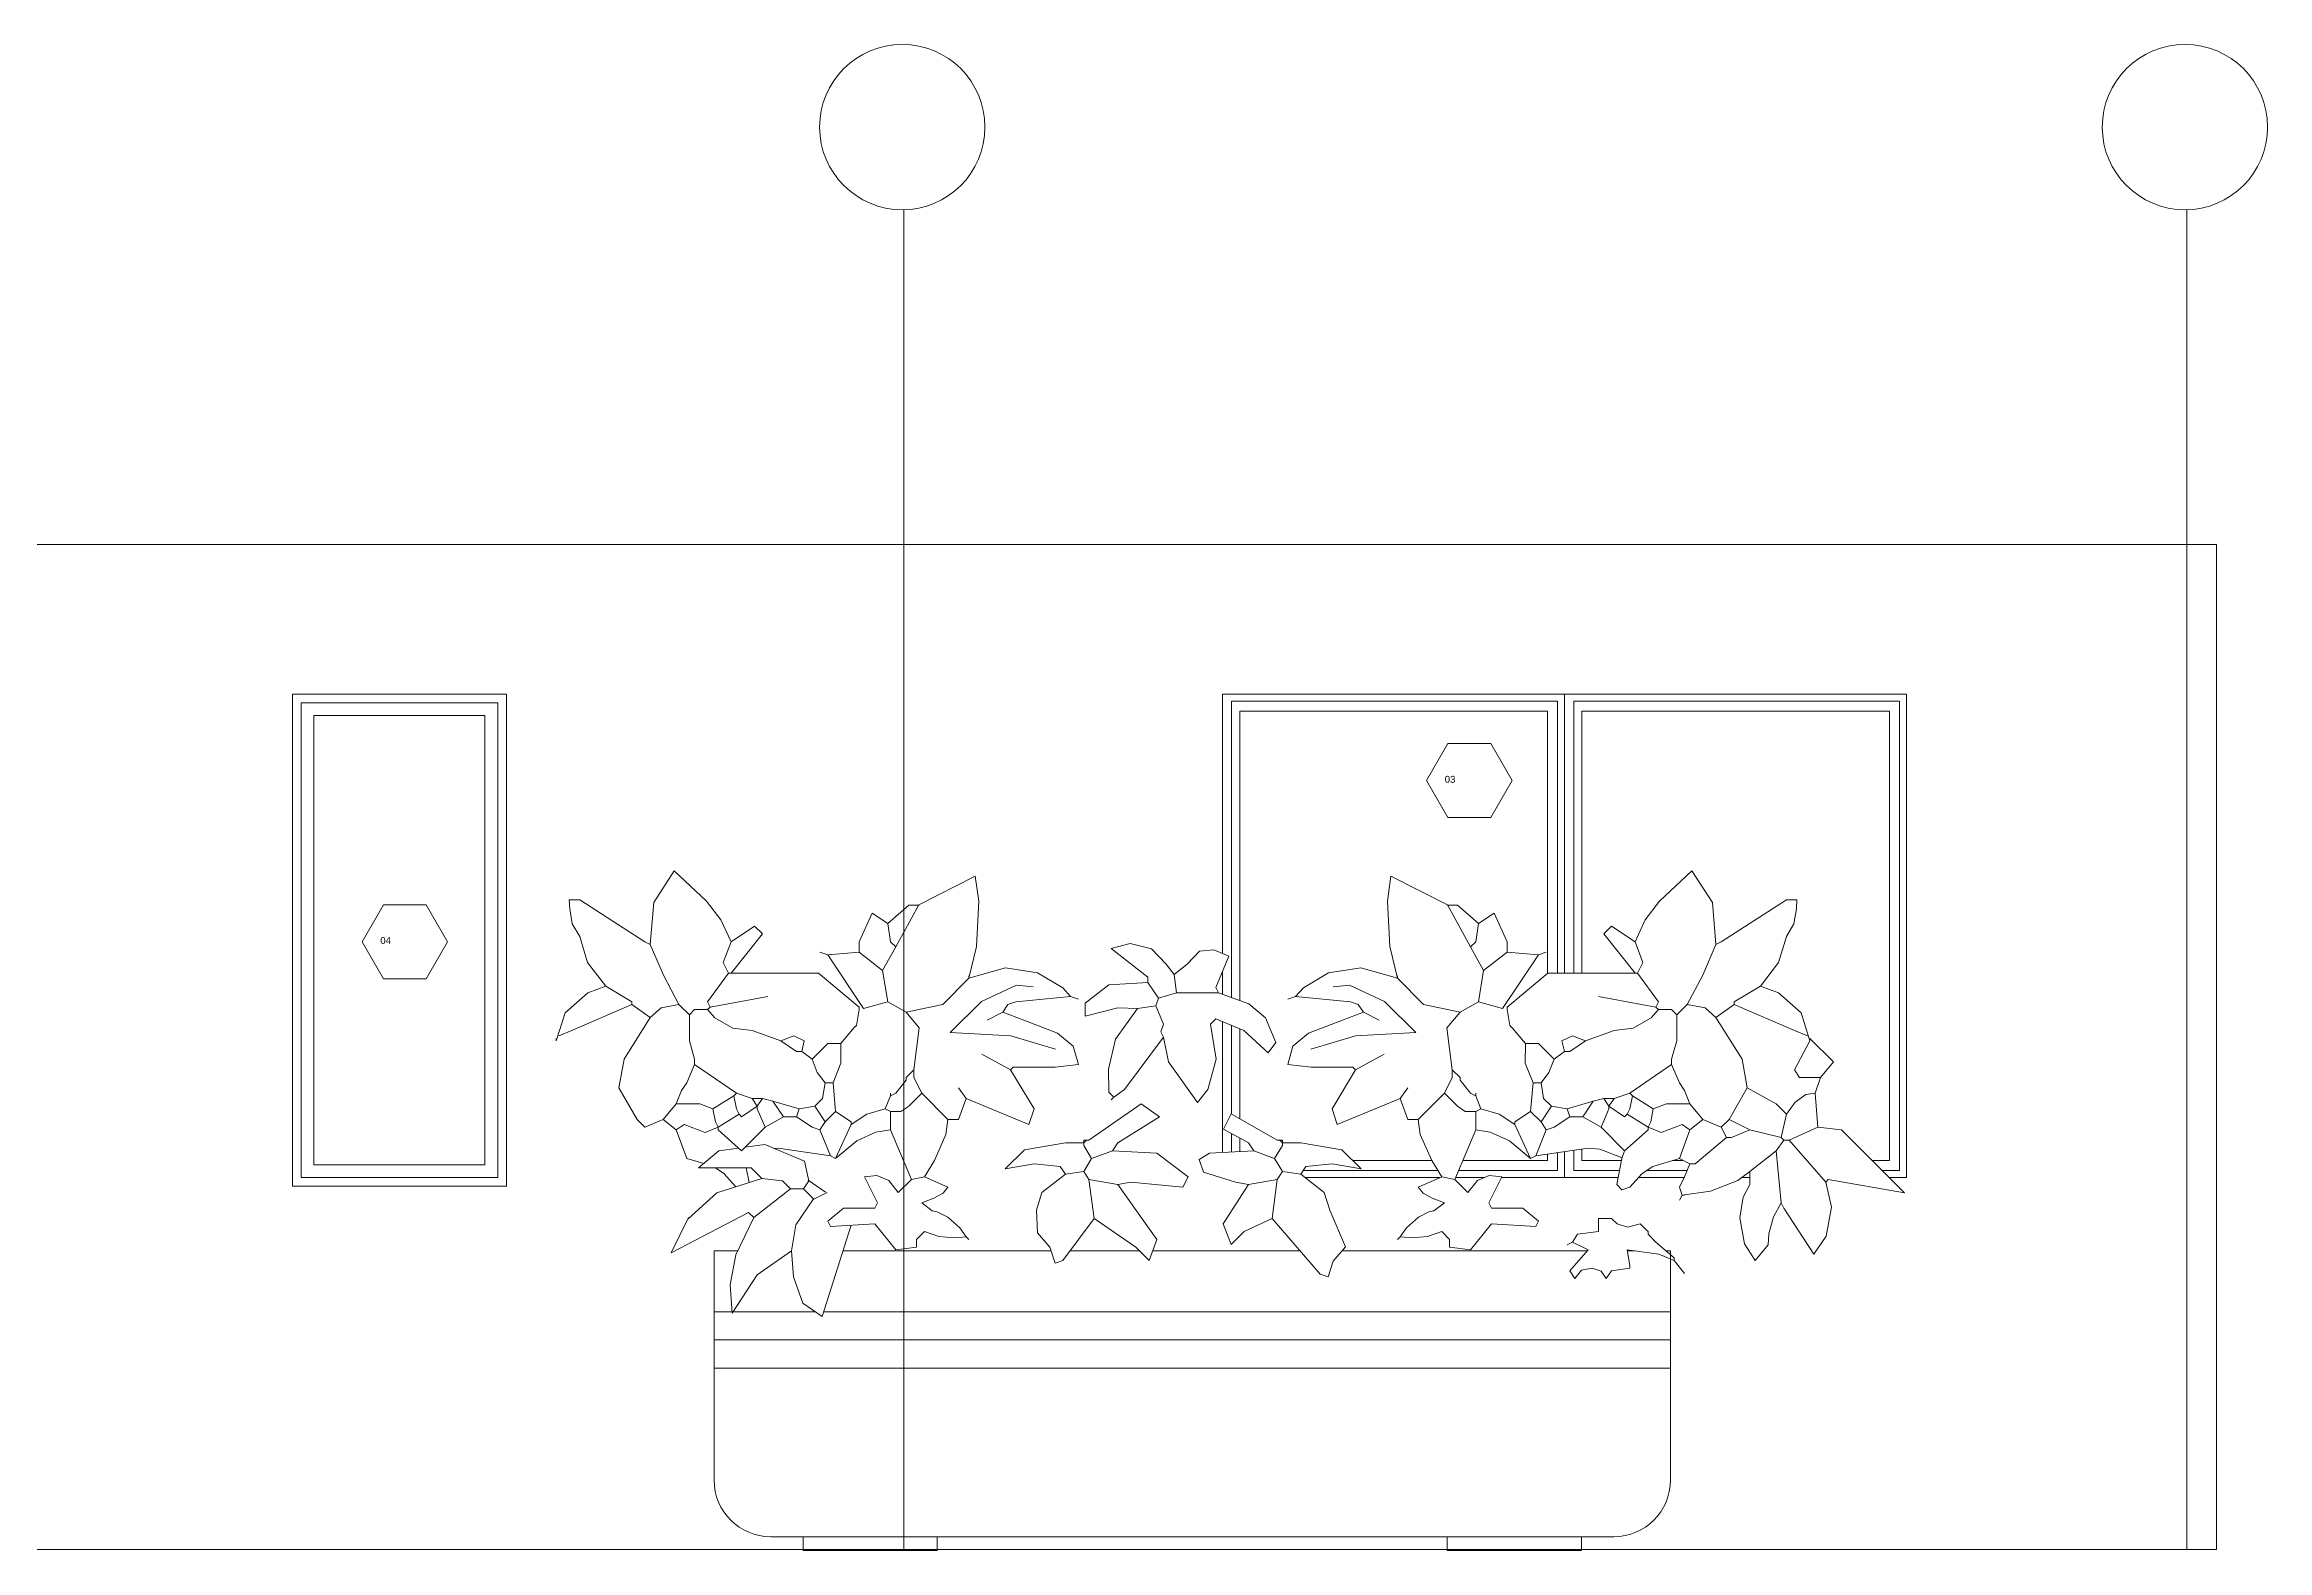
# Model space of a CAD drawing. Header units: centimetres. Extents: x -16179 to 12840, y -10704 to 3856.
# Drawn here: x 3863 to 4382, y -10674 to -10322 of the extents above; entities that cross this region are included whole.
import ezdxf

# ---------------------------------------------------------------- set-up
doc = ezdxf.new("R2010")
doc.units = ezdxf.units.CM
doc.header["$MEASUREMENT"] = 0
for name, color, linetype, lineweight in [('A-SECT-MCUT_Num_Penna__7_Num_Penna__7_Num_Penna__7_Num_Penna__7_Num_Penna__7_Num_Penna__7_Num_Penna__7_Num_Penna__7_Num_Penna__7_Num_Penna__7', 7, 'Continuous', 18), ('AA - linee quote_Num_Penna__3_Num_Penna__3_Num_Penna__3_Num_Penna__3_Num_Penna__3_Num_Penna__3_Num_Penna__3_Num_Penna__3_Num_Penna__3_Num_Penna__3', 3, 'Continuous', 18), ('AA - serramenti e porte_Num_Penna__4_Num_Penna__4_Num_Penna__4_Num_Penna__4_Num_Penna__4_Num_Penna__4_Num_Penna__4_Num_Penna__4_Num_Penna__4_Num_Penna__4', 4, 'Continuous', 18), ('AA pareti non sezionate_Num_Penna__2_Num_Penna__2_Num_Penna__2_Num_Penna__2_Num_Penna__2_Num_Penna__2_Num_Penna__2_Num_Penna__2_Num_Penna__2_Num_Penna__2', 2, 'Continuous', 18), ('AA- arredo_Num_Penna__8_Num_Penna__8_Num_Penna__8_Num_Penna__8_Num_Penna__8_Num_Penna__8_Num_Penna__8_Num_Penna__8_Num_Penna__8_Num_Penna__8', 8, 'Continuous', 18)]:
    doc.layers.add(name, color=color, linetype=linetype, lineweight=lineweight)
doc.styles.add('GENERATED_STYLE_1', font='Arial.ttf')

msp = doc.modelspace()

# ---------------------------------------------------------------- linework, layer by layer
at = {"layer": 'A-SECT-MCUT_Num_Penna__7_Num_Penna__7_Num_Penna__7_Num_Penna__7_Num_Penna__7_Num_Penna__7_Num_Penna__7_Num_Penna__7_Num_Penna__7_Num_Penna__7', "color": 7, "linetype": 'Continuous', "lineweight": 18}
msp.add_line((4056.82, -10674.03), (4070.82, -10674.03), dxfattribs=at)
at = {"layer": 'AA - linee quote_Num_Penna__3_Num_Penna__3_Num_Penna__3_Num_Penna__3_Num_Penna__3_Num_Penna__3_Num_Penna__3_Num_Penna__3_Num_Penna__3_Num_Penna__3', "color": 3, "linetype": 'Continuous', "lineweight": 18}
for p, q in [((4063.57, -10674.03), (4063.57, -10360.75)), ((4363.57, -10674.03), (4363.57, -10360.75))]:
    msp.add_line(p, q, dxfattribs=at)
at = {"layer": 'AA - linee quote_Num_Penna__3_Num_Penna__3_Num_Penna__3_Num_Penna__3_Num_Penna__3_Num_Penna__3_Num_Penna__3_Num_Penna__3_Num_Penna__3_Num_Penna__3', "color": 3, "linetype": 'Continuous', "lineweight": 18, "flags": 128}
for points in [[(4205.79, -10494.21), (4200.79, -10485.55), (4190.79, -10485.55), (4185.79, -10494.21), (4190.79, -10502.88), (4200.79, -10502.88)], [(3956.83, -10531.97), (3951.83, -10523.31), (3941.83, -10523.31), (3936.83, -10531.97), (3941.83, -10540.63), (3951.83, -10540.63)]]:
    msp.add_lwpolyline(points, close=True, dxfattribs=at)
at = {"layer": 'AA - linee quote_Num_Penna__3_Num_Penna__3_Num_Penna__3_Num_Penna__3_Num_Penna__3_Num_Penna__3_Num_Penna__3_Num_Penna__3_Num_Penna__3_Num_Penna__3', "color": 3, "linetype": 'Continuous', "lineweight": 18}
for centre in [(4063.16, -10341.42), (4363.16, -10341.42)]:
    msp.add_circle(centre, 19.33, dxfattribs=at)
at = {"layer": 'AA - serramenti e porte_Num_Penna__4_Num_Penna__4_Num_Penna__4_Num_Penna__4_Num_Penna__4_Num_Penna__4_Num_Penna__4_Num_Penna__4_Num_Penna__4_Num_Penna__4', "color": 4, "linetype": 'Continuous', "lineweight": 18}
for p, q in [((3920.57, -10474.03), (3970.57, -10474.03)), ((3968.57, -10476.03), (3968.57, -10587.1)), ((3970.57, -10474.03), (3970.57, -10589.1)), ((3970.57, -10474.03), (3970.57, -10589.1)), ((4138.06, -10474.03), (4153.37, -10474.03)), ((4138.06, -10474.03), (4138.06, -10534.69)), ((4140.2, -10475.7), (4153.37, -10475.7)), ((4140.2, -10545.01), (4140.2, -10475.7)), ((4153.37, -10474.03), (4218.06, -10474.02)), ((4153.37, -10475.7), (4216.39, -10475.7)), ((4216.39, -10539.26), (4216.39, -10475.7)), ((4218.06, -10474.02), (4218.06, -10539.26)), ((4218.06, -10474.02), (4233.37, -10474.02)), ((4218.06, -10474.02), (4218.06, -10539.26)), ((4220.2, -10475.69), (4233.37, -10475.69)), ((4220.2, -10539.26), (4220.2, -10475.69)), ((4233.37, -10474.02), (4298.06, -10474.01)), ((4233.37, -10475.69), (4296.39, -10475.69)), ((4296.39, -10585.41), (4296.39, -10475.69)), ((4298.06, -10474.01), (4298.06, -10587.08)), ((3965.57, -10479.03), (3965.57, -10584.1)), ((3970.57, -10479.03), (3970.57, -10584.1)), ((4142.12, -10478), (4153.37, -10478)), ((4142.12, -10545.72), (4142.12, -10478)), ((4153.37, -10478), (4214.1, -10478)), ((4214.1, -10478), (4214.1, -10539.26)), ((4222.12, -10477.99), (4233.37, -10477.99)), ((4222.12, -10539.26), (4222.12, -10477.99)), ((4233.37, -10477.99), (4294.1, -10477.99)), ((4294.1, -10583.11), (4294.1, -10477.99)), ((4138.06, -10538.89), (4138.06, -10544.22)), ((4138.06, -10550.61), (4138.06, -10581.22)), ((4140.2, -10572.21), (4140.2, -10551.48)), ((4142.12, -10573.31), (4142.12, -10552.26)), ((4140.2, -10581.1), (4140.2, -10576.81)), ((4142.12, -10580.99), (4142.12, -10577.85)), ((4220.2, -10585.41), (4220.2, -10580.68)), ((4222.12, -10583.11), (4222.12, -10580.4)), ((3935.11, -10584.1), (3925.57, -10584.1)), ((3935.11, -10584.1), (3965.57, -10584.1)), ((4188.44, -10585.42), (4156.94, -10585.42)), ((4187.03, -10583.12), (4168.53, -10583.12)), ((4216.39, -10585.42), (4193.28, -10585.42)), ((4214.1, -10583.12), (4194.25, -10583.12)), ((4214.1, -10583.12), (4214.1, -10581.6)), ((4216.39, -10585.42), (4216.39, -10581.26)), ((4218.06, -10581.01), (4218.06, -10587.09)), ((4218.06, -10581.01), (4218.06, -10587.08)), ((4230.94, -10585.41), (4220.2, -10585.41)), ((4231.4, -10583.11), (4222.12, -10583.11)), ((4246.75, -10585.41), (4237.28, -10585.41)), ((4245.91, -10583.11), (4243.28, -10583.11)), ((4294.1, -10583.11), (4290.01, -10583.11)), ((4296.39, -10585.41), (4292.31, -10585.41)), ((3935.11, -10589.1), (3920.57, -10589.1)), ((3935.11, -10587.1), (3922.57, -10587.1)), ((3935.11, -10587.1), (3968.57, -10587.1)), ((3935.11, -10589.1), (3970.57, -10589.1)), ((4188.91, -10587.09), (4157.4, -10587.09)), ((4199.31, -10587.09), (4192.58, -10587.09)), ((4218.06, -10587.09), (4203.3, -10587.09)), ((4230.6, -10587.08), (4218.09, -10587.08)), ((4246.06, -10587.08), (4235.35, -10587.08)), ((4261.43, -10587.08), (4259.48, -10587.08)), ((4298.06, -10587.08), (4293.98, -10587.08))]:
    msp.add_line(p, q, dxfattribs=at)
at = {"layer": 'AA - serramenti e porte_Num_Penna__4_Num_Penna__4_Num_Penna__4_Num_Penna__4_Num_Penna__4_Num_Penna__4_Num_Penna__4_Num_Penna__4_Num_Penna__4_Num_Penna__4', "color": 4, "linetype": 'Continuous', "lineweight": 18, "flags": 128}
for points in [[(3970.57, -10474.03), (3920.57, -10474.03), (3920.57, -10589.1)], [(3968.57, -10476.03), (3922.57, -10476.03), (3922.57, -10587.1)], [(3965.57, -10479.03), (3925.57, -10479.03), (3925.57, -10584.1)]]:
    msp.add_lwpolyline(points, dxfattribs=at)
at = {"layer": 'AA pareti non sezionate_Num_Penna__2_Num_Penna__2_Num_Penna__2_Num_Penna__2_Num_Penna__2_Num_Penna__2_Num_Penna__2_Num_Penna__2_Num_Penna__2_Num_Penna__2', "color": 2, "linetype": 'Continuous', "lineweight": 18}
for p, q in [((3769.13, -10439.03), (4070.82, -10439.03)), ((4070.82, -10439.03), (4370.57, -10439.03)), ((4370.57, -10439.03), (4370.57, -10674.03)), ((3769.14, -10674.03), (4370.57, -10674.03))]:
    msp.add_line(p, q, dxfattribs=at)
at = {"layer": 'AA- arredo_Num_Penna__8_Num_Penna__8_Num_Penna__8_Num_Penna__8_Num_Penna__8_Num_Penna__8_Num_Penna__8_Num_Penna__8_Num_Penna__8_Num_Penna__8', "color": 8, "linetype": 'Continuous', "lineweight": 18}
for p, q in [((4005.05, -10522.73), (4009.82, -10515.38)), ((4009.82, -10515.38), (4017.4, -10522.43)), ((4067.04, -10523.31), (4080.23, -10516.56)), ((4080.23, -10516.56), (4081.07, -10522.43)), ((4177.47, -10516.56), (4176.63, -10522.43)), ((4190.65, -10523.31), (4177.47, -10516.56)), ((4247.87, -10515.38), (4240.3, -10522.43)), ((4252.64, -10522.73), (4247.87, -10515.38)), ((3985.28, -10522.16), (3987.72, -10522.16)), ((3985.42, -10524.2), (3985.28, -10522.16)), ((3987.72, -10522.16), (4002.99, -10531.93)), ((4004.21, -10532.54), (4005.05, -10522.73)), ((4017.4, -10522.43), (4020.76, -10526.84)), ((4059.8, -10527.65), (4064.68, -10523.38)), ((4061.63, -10533.15), (4067.04, -10523.31)), ((4064.68, -10523.38), (4067.12, -10523.38)), ((4081.07, -10522.43), (4080.51, -10533.01)), ((4176.63, -10522.43), (4177.19, -10533.01)), ((4193.01, -10523.38), (4190.57, -10523.38)), ((4196.07, -10533.15), (4190.65, -10523.31)), ((4197.9, -10527.65), (4193.01, -10523.38)), ((4240.3, -10522.43), (4236.93, -10526.84)), ((4253.48, -10532.54), (4252.64, -10522.73)), ((4269.97, -10522.16), (4254.71, -10531.93)), ((4272.42, -10522.16), (4269.97, -10522.16)), ((4272.28, -10524.2), (4272.42, -10522.16)), ((3985.98, -10527.72), (3985.42, -10524.2)), ((3987.72, -10530.71), (3985.98, -10527.72)), ((4020.76, -10526.84), (4023.15, -10531.93)), ((4023.15, -10531.93), (4028.64, -10528.26)), ((4028.64, -10528.26), (4030.48, -10530.1)), ((4056.13, -10525.21), (4053.08, -10531.93)), ((4059.8, -10527.65), (4056.13, -10525.21)), ((4059.8, -10527.65), (4060.41, -10531.93)), ((4197.9, -10527.65), (4197.29, -10531.93)), ((4197.9, -10527.65), (4201.57, -10525.21)), ((4201.57, -10525.21), (4204.62, -10531.93)), ((4229.05, -10528.26), (4227.22, -10530.1)), ((4234.55, -10531.93), (4229.05, -10528.26)), ((4236.93, -10526.84), (4234.55, -10531.93)), ((4269.98, -10530.71), (4271.71, -10527.72)), ((4271.71, -10527.72), (4272.28, -10524.2)), ((3987.72, -10530.71), (3989.55, -10536.82)), ((4002.99, -10531.93), (4004.21, -10532.54)), ((4007.3, -10539.77), (4004.21, -10532.54)), ((4023.15, -10531.93), (4021.31, -10536.82)), ((4030.48, -10530.1), (4023.15, -10539.26)), ((4053.08, -10531.93), (4053.08, -10534.37)), ((4061.63, -10533.15), (4058.57, -10538.65)), ((4060.41, -10531.93), (4061.63, -10533.15)), ((4080.51, -10533.01), (4078.73, -10540.48)), ((4116.43, -10532.37), (4112.06, -10533.49)), ((4112.06, -10533.49), (4120.61, -10540.2)), ((4121.48, -10533.55), (4116.43, -10532.37)), ((4124.89, -10537.15), (4121.48, -10533.55)), ((4132.7, -10534.14), (4129.77, -10537.15)), ((4136.06, -10533.84), (4132.7, -10534.14)), ((4139.55, -10535.32), (4136.06, -10533.84)), ((4177.19, -10533.01), (4178.97, -10540.48)), ((4197.29, -10531.93), (4196.07, -10533.15)), ((4196.07, -10533.15), (4199.12, -10538.65)), ((4204.62, -10531.93), (4204.62, -10534.37)), ((4227.22, -10530.1), (4234.55, -10539.26)), ((4234.55, -10531.93), (4236.38, -10536.82)), ((4250.4, -10539.77), (4253.48, -10532.54)), ((4254.71, -10531.93), (4253.48, -10532.54)), ((4269.98, -10530.71), (4268.14, -10536.82)), ((3989.55, -10536.82), (3993.83, -10542.31)), ((4022.54, -10539.26), (4017.65, -10545.98)), ((4021.31, -10536.82), (4022.54, -10539.26)), ((4022.54, -10539.26), (4023.15, -10539.26)), ((4023.15, -10539.26), (4023.76, -10539.26)), ((4043.55, -10539.26), (4023.76, -10539.26)), ((4053.08, -10547.2), (4043.55, -10539.26)), ((4045.75, -10534.98), (4043.91, -10534.37)), ((4053.08, -10534.37), (4045.75, -10534.98)), ((4045.75, -10534.98), (4054.11, -10547.53)), ((4053.08, -10534.37), (4058.57, -10538.65)), ((4058.57, -10538.65), (4059.8, -10545.98)), ((4087.28, -10538.04), (4078.73, -10540.48)), ((4087.28, -10538.04), (4094.81, -10539.18)), ((4094.81, -10539.18), (4100.7, -10542.71)), ((4126.72, -10539.59), (4124.89, -10537.15)), ((4129.77, -10537.15), (4126.72, -10539.59)), ((4139.55, -10535.32), (4136.49, -10542.65)), ((4162.89, -10539.18), (4157, -10542.71)), ((4170.41, -10538.04), (4162.89, -10539.18)), ((4170.41, -10538.04), (4178.97, -10540.48)), ((4199.12, -10538.65), (4197.9, -10545.98)), ((4204.62, -10534.37), (4199.12, -10538.65)), ((4211.95, -10534.98), (4203.58, -10547.53)), ((4204.62, -10534.37), (4211.95, -10534.98)), ((4204.62, -10547.2), (4214.15, -10539.26)), ((4211.95, -10534.98), (4213.78, -10534.37)), ((4214.15, -10539.26), (4233.94, -10539.26)), ((4234.55, -10539.26), (4233.94, -10539.26)), ((4235.16, -10539.26), (4234.55, -10539.26)), ((4236.38, -10536.82), (4235.16, -10539.26)), ((4235.16, -10539.26), (4240.05, -10545.98)), ((4268.14, -10536.82), (4263.87, -10542.31)), ((3984.3, -10548.59), (3989.63, -10543.88)), ((3989.63, -10543.88), (3993.83, -10542.31)), ((3993.83, -10542.31), (3999.94, -10545.98)), ((4010.93, -10546.59), (4007.3, -10539.77)), ((4078.73, -10540.48), (4072.62, -10546.59)), ((4078.73, -10540.48), (4078.73, -10539.87)), ((4081.72, -10545.87), (4089.92, -10542.09)), ((4089.92, -10542.09), (4093.77, -10542.48)), ((4100.7, -10542.71), (4102.55, -10544.76)), ((4111.45, -10542.04), (4105.95, -10546.31)), ((4120.61, -10541.43), (4111.45, -10542.04)), ((4120.61, -10540.2), (4120.61, -10541.43)), ((4120.61, -10541.43), (4123.06, -10545.09)), ((4127.33, -10543.87), (4123.06, -10545.09)), ((4126.72, -10539.59), (4127.33, -10543.87)), ((4127.33, -10543.87), (4137.1, -10543.87)), ((4136.49, -10542.65), (4137.1, -10543.87)), ((4144.2, -10546.48), (4137.1, -10543.87)), ((4157, -10542.71), (4155.15, -10544.76)), ((4167.78, -10542.09), (4163.93, -10542.48)), ((4175.98, -10545.87), (4167.78, -10542.09)), ((4178.97, -10540.48), (4178.97, -10539.87)), ((4178.97, -10540.48), (4185.07, -10546.59)), ((4246.77, -10546.59), (4250.4, -10539.77)), ((4263.87, -10542.31), (4257.76, -10545.98)), ((4268.07, -10543.88), (4263.87, -10542.31)), ((4273.4, -10548.59), (4268.07, -10543.88)), ((3982.22, -10555.14), (3984.3, -10548.59)), ((3999.94, -10546.59), (3985.89, -10552.7)), ((4004.21, -10549.64), (3998.1, -10559.42)), ((3999.94, -10545.98), (3999.94, -10546.59)), ((3999.94, -10546.59), (4004.21, -10549.64)), ((4004.21, -10549.64), (4006.74, -10547.41)), ((4006.74, -10547.41), (4010.93, -10546.59)), ((4010.93, -10546.59), (4013.37, -10549.03)), ((4014.59, -10547.81), (4013.37, -10549.03)), ((4013.37, -10549.03), (4013.37, -10555.14)), ((4017.65, -10547.81), (4014.59, -10547.81)), ((4017.65, -10545.98), (4018.26, -10547.2)), ((4018.26, -10547.2), (4017.65, -10547.81)), ((4019.36, -10549.76), (4017.65, -10547.81)), ((4018.26, -10547.2), (4031.7, -10544.76)), ((4053.08, -10547.81), (4052.47, -10551.48)), ((4053.08, -10547.81), (4053.08, -10547.2)), ((4059.8, -10545.98), (4054.11, -10547.53)), ((4064.07, -10548.42), (4059.8, -10545.98)), ((4072.62, -10546.59), (4064.07, -10548.42)), ((4064.07, -10548.42), (4067.12, -10552.09)), ((4074.39, -10553.15), (4081.72, -10545.87)), ((4086.67, -10548.42), (4083.01, -10550.25)), ((4087.89, -10546.59), (4086.67, -10548.42)), ((4086.67, -10548.42), (4091.56, -10550.25)), ((4089.72, -10545.98), (4087.89, -10546.59)), ((4102.55, -10544.76), (4089.72, -10545.98)), ((4102.55, -10544.76), (4104.38, -10545.37)), ((4105.95, -10546.31), (4105.95, -10549.37)), ((4113.62, -10547.36), (4105.95, -10549.37)), ((4118.17, -10547.53), (4113.06, -10554.71)), ((4118.17, -10547.53), (4113.62, -10547.36)), ((4122.44, -10546.92), (4118.17, -10547.53)), ((4123.06, -10545.09), (4122.44, -10546.92)), ((4122.44, -10546.92), (4124.28, -10551.2)), ((4148.12, -10549.71), (4144.2, -10546.48)), ((4150.54, -10555.47), (4148.12, -10549.71)), ((4155.15, -10544.76), (4153.31, -10545.37)), ((4155.15, -10544.76), (4167.97, -10545.98)), ((4171.02, -10548.42), (4166.14, -10550.25)), ((4167.97, -10545.98), (4169.8, -10546.59)), ((4169.8, -10546.59), (4171.02, -10548.42)), ((4171.02, -10548.42), (4174.69, -10550.25)), ((4183.31, -10553.15), (4175.98, -10545.87)), ((4185.07, -10546.59), (4193.63, -10548.42)), ((4193.63, -10548.42), (4190.57, -10552.09)), ((4193.63, -10548.42), (4197.9, -10545.98)), ((4197.9, -10545.98), (4203.58, -10547.53)), ((4204.62, -10547.81), (4204.62, -10547.2)), ((4204.62, -10547.81), (4205.23, -10551.48)), ((4239.44, -10547.2), (4226, -10544.76)), ((4238.34, -10549.76), (4240.05, -10547.81)), ((4240.05, -10545.98), (4239.44, -10547.2)), ((4239.44, -10547.2), (4240.05, -10547.81)), ((4240.05, -10547.81), (4243.1, -10547.81)), ((4243.1, -10547.81), (4244.32, -10549.03)), ((4246.77, -10546.59), (4244.32, -10549.03)), ((4244.32, -10549.03), (4244.32, -10555.14)), ((4250.96, -10547.41), (4246.77, -10546.59)), ((4253.48, -10549.64), (4250.96, -10547.41)), ((4257.76, -10546.59), (4253.48, -10549.64)), ((4253.48, -10549.64), (4259.59, -10559.42)), ((4257.76, -10545.98), (4257.76, -10546.59)), ((4257.76, -10546.59), (4271.81, -10552.7)), ((4275.47, -10555.14), (4273.4, -10548.59)), ((3982.22, -10554.53), (3982.22, -10555.14)), ((3985.89, -10552.7), (3982.83, -10553.92)), ((4023.57, -10552.11), (4019.36, -10549.76)), ((4028.03, -10552.7), (4023.57, -10552.11)), ((4028.03, -10552.7), (4034.75, -10555.14)), ((4034.75, -10555.14), (4037.81, -10553.92)), ((4037.81, -10553.92), (4040.25, -10555.14)), ((4051.86, -10552.09), (4048.8, -10555.75)), ((4052.47, -10551.48), (4051.86, -10552.09)), ((4065.9, -10561.86), (4067.12, -10552.09)), ((4088.55, -10553.94), (4074.39, -10553.15)), ((4098.99, -10557.06), (4088.55, -10553.94)), ((4091.56, -10550.25), (4099.5, -10553.31)), ((4099.5, -10553.31), (4103.16, -10556.36)), ((4113.06, -10554.71), (4111.38, -10561.76)), ((4124.28, -10554.25), (4115.12, -10566.47)), ((4124.28, -10551.2), (4123.67, -10553.03)), ((4123.67, -10553.03), (4124.28, -10554.25)), ((4124.28, -10554.25), (4125.4, -10560)), ((4136.49, -10549.98), (4135.27, -10551.2)), ((4136.62, -10559.41), (4135.27, -10551.2)), ((4136.49, -10549.98), (4143.07, -10552.65)), ((4143.07, -10552.65), (4148.71, -10557.92)), ((4158.2, -10553.31), (4154.53, -10556.36)), ((4166.14, -10550.25), (4158.2, -10553.31)), ((4158.71, -10557.06), (4169.14, -10553.94)), ((4169.14, -10553.94), (4183.31, -10553.15)), ((4191.79, -10561.86), (4190.57, -10552.09)), ((4205.23, -10551.48), (4205.84, -10552.09)), ((4205.84, -10552.09), (4208.9, -10555.75)), ((4219.89, -10553.92), (4217.45, -10555.14)), ((4222.94, -10555.14), (4219.89, -10553.92)), ((4229.66, -10552.7), (4222.94, -10555.14)), ((4229.66, -10552.7), (4234.13, -10552.11)), ((4234.13, -10552.11), (4238.34, -10549.76)), ((4271.81, -10552.7), (4274.86, -10553.92)), ((4275.47, -10554.53), (4280.97, -10560.03)), ((4275.47, -10554.53), (4275.47, -10555.14)), ((3998.1, -10559.42), (3996.88, -10566.13)), ((4013.37, -10555.14), (4014.59, -10559.42)), ((4014.59, -10559.42), (4014.59, -10560.64)), ((4034.75, -10555.14), (4038.42, -10557.58)), ((4038.42, -10557.58), (4039.64, -10557.58)), ((4040.25, -10555.14), (4039.64, -10557.58)), ((4039.64, -10557.58), (4042.08, -10559.42)), ((4045.75, -10555.75), (4042.08, -10559.42)), ((4042.08, -10559.42), (4043.3, -10562.47)), ((4048.8, -10555.75), (4045.75, -10555.75)), ((4048.8, -10555.75), (4048.81, -10560.34)), ((4088.5, -10561.86), (4081.78, -10558.19)), ((4104.38, -10560.64), (4103.16, -10556.36)), ((4125.4, -10560), (4132.22, -10569.52)), ((4134.66, -10566.47), (4136.62, -10559.41)), ((4148.71, -10557.92), (4150.54, -10555.47)), ((4153.31, -10560.64), (4154.53, -10556.36)), ((4169.19, -10561.86), (4175.91, -10558.19)), ((4208.9, -10555.75), (4208.89, -10560.34)), ((4208.9, -10555.75), (4211.95, -10555.75)), ((4211.95, -10555.75), (4215.62, -10559.42)), ((4215.62, -10559.42), (4214.39, -10562.47)), ((4218.06, -10557.58), (4215.62, -10559.42)), ((4217.45, -10555.14), (4218.06, -10557.58)), ((4219.28, -10557.58), (4218.06, -10557.58)), ((4222.94, -10555.14), (4219.28, -10557.58)), ((4244.32, -10555.14), (4243.1, -10559.42)), ((4243.1, -10559.42), (4243.1, -10560.64)), ((4259.59, -10559.42), (4260.81, -10566.13)), ((4275.47, -10555.14), (4271.81, -10561.86)), ((4280.97, -10560.03), (4277.92, -10563.69)), ((4012.76, -10564.91), (4011.54, -10566.74)), ((4014.59, -10560.64), (4012.76, -10564.91)), ((4014.59, -10560.64), (4024.37, -10567.35)), ((4043.3, -10562.47), (4045.14, -10564.91)), ((4045.14, -10564.91), (4044.53, -10568.58)), ((4045.14, -10564.91), (4046.97, -10564.91)), ((4048.81, -10560.34), (4046.97, -10564.91)), ((4046.97, -10564.91), (4047.58, -10571.63)), ((4064.07, -10564.3), (4061.63, -10567.35)), ((4065.9, -10561.86), (4064.07, -10563.69)), ((4064.07, -10563.69), (4064.07, -10564.3)), ((4065.9, -10561.86), (4065.9, -10563.69)), ((4065.9, -10563.69), (4067.74, -10567.35)), ((4088.5, -10561.86), (4089.11, -10561.25)), ((4088.5, -10561.86), (4094, -10571.02)), ((4089.11, -10561.25), (4098.89, -10561.25)), ((4098.89, -10561.25), (4104.38, -10560.64)), ((4111.38, -10561.76), (4111.45, -10567.08)), ((4158.81, -10561.25), (4153.31, -10560.64)), ((4168.58, -10561.25), (4158.81, -10561.25)), ((4169.19, -10561.86), (4163.7, -10571.02)), ((4169.19, -10561.86), (4168.58, -10561.25)), ((4191.79, -10563.69), (4189.96, -10567.35)), ((4191.79, -10561.86), (4193.63, -10563.69)), ((4191.79, -10561.86), (4191.79, -10563.69)), ((4193.63, -10563.69), (4193.63, -10564.3)), ((4193.63, -10564.3), (4196.07, -10567.35)), ((4208.89, -10560.34), (4210.73, -10564.91)), ((4210.73, -10564.91), (4210.12, -10571.63)), ((4212.56, -10564.91), (4210.73, -10564.91)), ((4214.39, -10562.47), (4212.56, -10564.91)), ((4212.56, -10564.91), (4213.17, -10568.58)), ((4243.1, -10560.64), (4233.33, -10567.35)), ((4243.1, -10560.64), (4244.93, -10564.91)), ((4244.93, -10564.91), (4246.15, -10566.74)), ((4271.81, -10561.86), (4273.03, -10563.69)), ((4273.03, -10563.69), (4277.92, -10563.69)), ((4277.92, -10563.69), (4276.7, -10567.35)), ((3996.88, -10566.13), (4001.16, -10573.46)), ((4010.32, -10569.8), (4007.26, -10573.46)), ((4011.54, -10566.74), (4010.32, -10569.8)), ((4010.32, -10569.8), (4015.82, -10569.8)), ((4015.82, -10569.8), (4018.87, -10571.02)), ((4023.76, -10567.97), (4018.87, -10571.02)), ((4024.37, -10567.35), (4023.76, -10567.97)), ((4023.76, -10567.97), (4024.37, -10571.02)), ((4024.37, -10567.35), (4028.03, -10568.58)), ((4029.25, -10570.41), (4025.59, -10572.85)), ((4028.03, -10568.58), (4030.48, -10568.58)), ((4028.03, -10568.58), (4029.25, -10570.41)), ((4030.48, -10568.58), (4029.25, -10570.41)), ((4029.25, -10570.41), (4029.25, -10571.02)), ((4030.48, -10568.58), (4032.92, -10569.19)), ((4032.92, -10569.19), (4039.03, -10571.02)), ((4032.92, -10569.19), (4035.36, -10572.85)), ((4042.69, -10570.41), (4039.03, -10571.02)), ((4044.53, -10568.58), (4042.69, -10570.41)), ((4042.69, -10570.41), (4045.14, -10574.07)), ((4060.41, -10567.97), (4059.18, -10571.02)), ((4061.63, -10567.35), (4060.41, -10567.97)), ((4060.41, -10567.35), (4060.41, -10567.97)), ((4064.68, -10570.41), (4062.85, -10571.63)), ((4067.74, -10567.35), (4064.68, -10570.41)), ((4067.74, -10567.35), (4073.84, -10573.46)), ((4078.12, -10568.58), (4076.29, -10566.13)), ((4078.12, -10568.58), (4076.29, -10573.46)), ((4078.12, -10568.58), (4092.78, -10574.68)), ((4119.04, -10569.8), (4106.83, -10578.35)), ((4111.45, -10567.08), (4112.67, -10568.3)), ((4112.67, -10568.3), (4112.06, -10568.91)), ((4115.12, -10566.47), (4112.67, -10568.3)), ((4119.04, -10569.8), (4123.32, -10572.85)), ((4132.22, -10569.52), (4134.66, -10566.47)), ((4179.58, -10568.58), (4164.92, -10574.68)), ((4179.58, -10568.58), (4181.41, -10566.13)), ((4179.58, -10568.58), (4181.41, -10573.46)), ((4189.96, -10567.35), (4183.85, -10573.46)), ((4189.96, -10567.35), (4193.01, -10570.41)), ((4193.01, -10570.41), (4194.85, -10571.63)), ((4196.07, -10567.35), (4197.29, -10567.97)), ((4197.29, -10567.35), (4197.29, -10567.97)), ((4197.29, -10567.97), (4198.51, -10571.02)), ((4215, -10570.41), (4212.56, -10574.07)), ((4213.17, -10568.58), (4215, -10570.41)), ((4215, -10570.41), (4218.67, -10571.02)), ((4224.78, -10569.19), (4218.67, -10571.02)), ((4224.78, -10569.19), (4222.33, -10572.85)), ((4227.22, -10568.58), (4224.78, -10569.19)), ((4227.22, -10568.58), (4228.44, -10570.41)), ((4229.66, -10568.58), (4227.22, -10568.58)), ((4229.66, -10568.58), (4228.44, -10570.41)), ((4228.44, -10570.41), (4232.11, -10572.85)), ((4228.44, -10570.41), (4228.44, -10571.02)), ((4233.33, -10567.35), (4229.66, -10568.58)), ((4233.33, -10567.35), (4233.94, -10567.97)), ((4233.94, -10567.97), (4233.33, -10571.02)), ((4233.94, -10567.97), (4238.82, -10571.02)), ((4241.88, -10569.8), (4238.82, -10571.02)), ((4247.38, -10569.8), (4241.88, -10569.8)), ((4246.15, -10566.74), (4247.38, -10569.8)), ((4247.38, -10569.8), (4250.43, -10573.46)), ((4260.81, -10566.13), (4256.54, -10573.46)), ((4260.81, -10566.13), (4267.53, -10569.8)), ((4267.53, -10569.8), (4269.98, -10572.24)), ((4269.98, -10572.24), (4271.99, -10569.45)), ((4271.99, -10569.45), (4274.52, -10567.69)), ((4274.52, -10567.69), (4276.7, -10567.35)), ((4276.7, -10567.35), (4277.31, -10575.3)), ((4001.16, -10573.46), (4002.99, -10575.3)), ((4007.26, -10573.46), (4002.99, -10575.3)), ((4007.26, -10573.46), (4010.32, -10575.91)), ((4012.15, -10574.68), (4010.32, -10575.91)), ((4017.04, -10576.52), (4012.15, -10574.68)), ((4020.09, -10575.3), (4017.04, -10576.52)), ((4018.87, -10571.02), (4019.48, -10574.07)), ((4019.48, -10574.07), (4020.09, -10575.3)), ((4024.98, -10572.24), (4020.09, -10575.3)), ((4020.09, -10575.3), (4020.09, -10575.91)), ((4024.37, -10571.02), (4024.98, -10572.24)), ((4025.59, -10572.85), (4024.98, -10572.24)), ((4031.09, -10575.3), (4025.59, -10580.79)), ((4029.25, -10571.02), (4031.09, -10575.3)), ((4035.36, -10572.85), (4031.09, -10575.3)), ((4035.36, -10572.85), (4038.42, -10572.85)), ((4039.03, -10571.02), (4038.42, -10572.85)), ((4038.42, -10572.85), (4042.08, -10575.3)), ((4042.08, -10575.3), (4043.91, -10575.91)), ((4045.14, -10574.07), (4043.91, -10575.91)), ((4047.58, -10571.63), (4045.14, -10574.07)), ((4047.58, -10571.63), (4051.24, -10574.07)), ((4051.24, -10574.68), (4047.58, -10582.63)), ((4054.91, -10572.24), (4051.24, -10574.68)), ((4051.24, -10574.07), (4051.24, -10574.68)), ((4059.18, -10571.02), (4054.91, -10572.24)), ((4059.18, -10571.02), (4060.41, -10571.63)), ((4060.41, -10571.63), (4060.41, -10575.91)), ((4062.85, -10571.63), (4060.41, -10571.63)), ((4073.38, -10576.97), (4073.84, -10573.46)), ((4076.29, -10573.46), (4073.84, -10573.46)), ((4092.78, -10574.68), (4094, -10571.02)), ((4123.32, -10572.85), (4113.55, -10578.96)), ((4140.11, -10572.16), (4138.31, -10575.77)), ((4140.11, -10572.16), (4150.87, -10578.35)), ((4164.92, -10574.68), (4163.7, -10571.02)), ((4181.41, -10573.46), (4183.85, -10573.46)), ((4184.31, -10576.97), (4183.85, -10573.46)), ((4194.85, -10571.63), (4197.29, -10571.63)), ((4198.51, -10571.02), (4197.29, -10571.63)), ((4197.29, -10571.63), (4197.29, -10575.91)), ((4198.51, -10571.02), (4202.79, -10572.24)), ((4202.79, -10572.24), (4206.45, -10574.68)), ((4210.12, -10571.63), (4206.45, -10574.07)), ((4206.45, -10574.07), (4206.45, -10574.68)), ((4206.45, -10574.68), (4210.12, -10582.63)), ((4210.12, -10571.63), (4212.56, -10574.07)), ((4212.56, -10574.07), (4213.78, -10575.91)), ((4215.62, -10575.3), (4213.78, -10575.91)), ((4219.28, -10572.85), (4215.62, -10575.3)), ((4218.67, -10571.02), (4219.28, -10572.85)), ((4222.33, -10572.85), (4219.28, -10572.85)), ((4222.33, -10572.85), (4226.61, -10575.3)), ((4228.44, -10571.02), (4226.61, -10575.3)), ((4226.61, -10575.3), (4232.11, -10580.79)), ((4232.11, -10572.85), (4232.72, -10572.24)), ((4233.33, -10571.02), (4232.72, -10572.24)), ((4232.72, -10572.24), (4237.6, -10575.3)), ((4238.21, -10574.07), (4237.6, -10575.3)), ((4237.6, -10575.3), (4240.66, -10576.52)), ((4237.6, -10575.3), (4237.6, -10575.91)), ((4238.82, -10571.02), (4238.21, -10574.07)), ((4240.66, -10576.52), (4245.54, -10574.68)), ((4245.54, -10574.68), (4247.38, -10575.91)), ((4250.43, -10573.46), (4247.38, -10575.91)), ((4250.43, -10573.46), (4254.71, -10575.3)), ((4256.54, -10573.46), (4254.71, -10575.3)), ((4254.71, -10575.3), (4255.93, -10577.74)), ((4256.54, -10573.46), (4261.43, -10575.91)), ((4269.98, -10572.24), (4268.76, -10577.74)), ((4277.31, -10575.3), (4270.59, -10578.35)), ((4277.31, -10575.3), (4282.8, -10575.91)), ((4010.32, -10575.91), (4012.76, -10582.63)), ((4020.25, -10580.79), (4015.53, -10584.83)), ((4020.09, -10575.91), (4025.59, -10580.79)), ((4024.9, -10580.18), (4020.25, -10580.79)), ((4030.99, -10579.38), (4026.4, -10579.98)), ((4040.26, -10583.27), (4030.99, -10579.38)), ((4034.14, -10580.18), (4033.1, -10580.27)), ((4046.36, -10582.01), (4034.14, -10580.18)), ((4043.91, -10575.91), (4046.36, -10582.01)), ((4047.58, -10582.63), (4052.51, -10578.5)), ((4052.51, -10578.5), (4057, -10576.5)), ((4057, -10576.5), (4060.41, -10575.91)), ((4060.41, -10575.91), (4065.29, -10587.51)), ((4070.69, -10583.08), (4073.38, -10576.97)), ((4087.24, -10585.02), (4091.73, -10580.61)), ((4091.73, -10580.61), (4101.33, -10578.96)), ((4105.61, -10578.96), (4101.33, -10578.96)), ((4106.22, -10578.35), (4105.61, -10578.96)), ((4105.61, -10578.35), (4105.61, -10578.96)), ((4105.61, -10578.35), (4106.22, -10578.35)), ((4105.61, -10578.96), (4105.61, -10579.57)), ((4105.61, -10579.57), (4107.44, -10582.63)), ((4106.22, -10578.35), (4106.83, -10578.35)), ((4112.33, -10580.79), (4107.44, -10582.63)), ((4113.55, -10578.96), (4112.33, -10580.79)), ((4112.33, -10580.79), (4122.71, -10581.4)), ((4145.37, -10580.79), (4134.99, -10581.4)), ((4138.31, -10575.77), (4144.15, -10578.96)), ((4144.15, -10578.96), (4145.37, -10580.79)), ((4145.37, -10580.79), (4150.26, -10582.63)), ((4152.09, -10579.57), (4150.26, -10582.63)), ((4151.48, -10578.35), (4150.87, -10578.35)), ((4151.48, -10578.35), (4152.09, -10578.96)), ((4152.09, -10578.35), (4151.48, -10578.35)), ((4152.09, -10578.35), (4152.09, -10578.96)), ((4152.09, -10578.96), (4156.37, -10578.96)), ((4152.09, -10578.96), (4152.09, -10579.57)), ((4165.97, -10580.61), (4156.37, -10578.96)), ((4170.46, -10585.02), (4165.97, -10580.61)), ((4187.01, -10583.08), (4184.31, -10576.97)), ((4197.29, -10575.91), (4192.4, -10587.51)), ((4200.7, -10576.5), (4197.29, -10575.91)), ((4205.18, -10578.5), (4200.7, -10576.5)), ((4210.12, -10582.63), (4205.18, -10578.5)), ((4213.78, -10575.91), (4211.34, -10582.01)), ((4211.34, -10582.01), (4223.56, -10580.18)), ((4223.56, -10580.18), (4226.33, -10580.42)), ((4226.33, -10580.42), (4231.54, -10582.49)), ((4232.11, -10580.79), (4231.49, -10582.63)), ((4237.6, -10575.91), (4232.11, -10580.79)), ((4247.38, -10575.91), (4244.93, -10582.63)), ((4255.93, -10577.74), (4248.6, -10583.85)), ((4257.15, -10577.74), (4255.93, -10577.74)), ((4261.43, -10575.91), (4257.15, -10577.74)), ((4261.43, -10575.91), (4268.76, -10577.74)), ((4267.53, -10580.79), (4261.43, -10585.68)), ((4269.37, -10578.35), (4267.53, -10580.79)), ((4267.53, -10580.79), (4268.76, -10593.01)), ((4268.76, -10577.74), (4269.37, -10578.35)), ((4270.59, -10578.35), (4269.37, -10578.35)), ((4270.59, -10578.35), (4279.14, -10588.12)), ((4282.8, -10575.91), (4297.55, -10590.65)), ((4016.73, -10583.8), (4012.76, -10582.63)), ((4015.52, -10584.83), (4027.85, -10584.83)), ((4021.46, -10586.1), (4019.52, -10584.83)), ((4024.25, -10589.21), (4021.46, -10586.1)), ((4026.64, -10584.83), (4027.32, -10588.22)), ((4027.85, -10584.83), (4030.29, -10587.27)), ((4040.26, -10583.27), (4041.29, -10587.88)), ((4046.36, -10582.01), (4047.58, -10582.63)), ((4068.35, -10586.9), (4070.69, -10583.08)), ((4094, -10583.85), (4087.24, -10585.02)), ((4094, -10583.85), (4100.11, -10584.46)), ((4100.11, -10584.46), (4101.33, -10586.29)), ((4105.61, -10585.68), (4101.33, -10586.29)), ((4107.44, -10582.63), (4105.61, -10585.68)), ((4105.61, -10585.68), (4106.83, -10587.51)), ((4122.71, -10581.4), (4130.04, -10586.9)), ((4132.63, -10582.89), (4134.99, -10581.4)), ((4133.64, -10585.8), (4132.63, -10582.89)), ((4141.1, -10588.12), (4133.64, -10585.8)), ((4150.26, -10582.63), (4152.09, -10585.68)), ((4152.09, -10585.68), (4150.87, -10587.51)), ((4152.09, -10585.68), (4156.37, -10586.29)), ((4157.59, -10584.46), (4156.37, -10586.29)), ((4163.7, -10583.85), (4157.59, -10584.46)), ((4163.7, -10583.85), (4170.46, -10585.02)), ((4189.35, -10586.9), (4187.01, -10583.08)), ((4211.34, -10582.01), (4210.12, -10582.63)), ((4231.49, -10582.63), (4230.27, -10588.73)), ((4233.33, -10589.34), (4236.24, -10586.1)), ((4236.24, -10586.1), (4238.74, -10584.46)), ((4238.74, -10584.46), (4244.93, -10582.63)), ((4244.93, -10582.63), (4247.38, -10583.85)), ((4247.38, -10583.85), (4246.15, -10586.9)), ((4248.6, -10583.85), (4247.38, -10583.85)), ((4261.43, -10585.68), (4258.57, -10587.74)), ((4261.43, -10585.68), (4261.43, -10586.29)), ((4013.08, -10596.73), (4019.8, -10590.64)), ((4019.8, -10590.64), (4030.29, -10587.27)), ((4037.01, -10589.71), (4028.46, -10596.43)), ((4030.29, -10587.27), (4035.18, -10587.88)), ((4035.18, -10587.88), (4037.01, -10589.71)), ((4037.01, -10589.71), (4040.07, -10589.71)), ((4041.29, -10587.88), (4040.07, -10589.71)), ((4042.51, -10592.16), (4040.07, -10589.71)), ((4045.21, -10590.5), (4041.17, -10587.67)), ((4045.62, -10590.6), (4042.51, -10592.16)), ((4057.23, -10586.61), (4054.3, -10586.9)), ((4054.3, -10586.9), (4057.35, -10593.01)), ((4060.03, -10587.78), (4057.23, -10586.61)), ((4062.24, -10590.57), (4060.03, -10587.78)), ((4065.29, -10587.51), (4062.24, -10590.57)), ((4068.35, -10586.9), (4065.29, -10587.51)), ((4068.35, -10586.9), (4073.84, -10589.34)), ((4070.58, -10591.9), (4072.71, -10590.72)), ((4072.71, -10590.72), (4073.84, -10589.34)), ((4095.83, -10590.57), (4094.53, -10594.72)), ((4101.33, -10586.29), (4095.83, -10590.57)), ((4106.83, -10587.51), (4113.55, -10588.73)), ((4106.83, -10587.51), (4108.05, -10596.67)), ((4116.6, -10588.12), (4113.55, -10588.73)), ((4113.55, -10588.73), (4122.71, -10601.56)), ((4128.82, -10589.34), (4116.6, -10588.12)), ((4130.04, -10586.9), (4128.82, -10589.34)), ((4144.15, -10588.73), (4138.24, -10597.86)), ((4141.1, -10588.12), (4144.15, -10588.73)), ((4150.87, -10587.51), (4144.15, -10588.73)), ((4150.87, -10587.51), (4149.65, -10596.67)), ((4156.37, -10586.29), (4161.86, -10590.57)), ((4161.86, -10590.57), (4163.17, -10594.72)), ((4189.35, -10586.9), (4183.85, -10589.34)), ((4184.99, -10590.72), (4183.85, -10589.34)), ((4187.12, -10591.9), (4184.99, -10590.72)), ((4189.35, -10586.9), (4192.4, -10587.51)), ((4192.4, -10587.51), (4195.46, -10590.57)), ((4195.46, -10590.57), (4197.67, -10587.78)), ((4197.67, -10587.78), (4200.47, -10586.61)), ((4203.4, -10586.9), (4200.34, -10593.01)), ((4200.47, -10586.61), (4203.4, -10586.9)), ((4230.27, -10588.73), (4231.49, -10589.96)), ((4231.49, -10589.96), (4233.33, -10589.34)), ((4246.15, -10586.9), (4244.93, -10589.34)), ((4244.93, -10589.34), (4245.54, -10591.18)), ((4245.54, -10591.18), (4244.93, -10592.4)), ((4252.2, -10590.25), (4245.54, -10591.18)), ((4246.15, -10591.18), (4245.54, -10591.18)), ((4258.57, -10587.74), (4252.2, -10590.25)), ((4259.82, -10591.67), (4261.43, -10588.73)), ((4261.43, -10588.73), (4261.43, -10586.29)), ((4279.75, -10587.51), (4279.14, -10588.12)), ((4280.48, -10593.97), (4279.14, -10588.12)), ((4297.55, -10590.65), (4279.75, -10587.51)), ((4027.24, -10595.21), (4009.08, -10604.66)), ((4013.19, -10596.43), (4009.08, -10604.66)), ((4028.46, -10596.43), (4024.27, -10605.17)), ((4028.46, -10596.43), (4027.24, -10595.21)), ((4038.25, -10598.13), (4042.41, -10592.02)), ((4049.41, -10594.23), (4045.75, -10597.29)), ((4056.74, -10594.23), (4049.41, -10594.23)), ((4057.35, -10593.01), (4056.74, -10594.23)), ((4067.74, -10593.01), (4070.58, -10591.9)), ((4070.18, -10594.84), (4067.74, -10593.01)), ((4071.36, -10595.07), (4070.18, -10594.84)), ((4073.83, -10596.36), (4071.36, -10595.07)), ((4076.64, -10598.83), (4073.83, -10596.36)), ((4094.53, -10594.72), (4094.81, -10600.01)), ((4163.17, -10594.72), (4166.84, -10603.24)), ((4181.06, -10598.83), (4183.87, -10596.36)), ((4183.87, -10596.36), (4186.33, -10595.07)), ((4186.33, -10595.07), (4187.52, -10594.84)), ((4189.96, -10593.01), (4187.12, -10591.9)), ((4187.52, -10594.84), (4189.96, -10593.01)), ((4200.34, -10593.01), (4200.96, -10594.23)), ((4200.96, -10594.23), (4208.29, -10594.23)), ((4208.29, -10594.23), (4211.95, -10597.29)), ((4259.09, -10596.48), (4259.82, -10591.67)), ((4260.13, -10602.61), (4259.09, -10596.48)), ((4266.91, -10596.27), (4265.87, -10600.2)), ((4268.76, -10593.01), (4266.91, -10596.27)), ((4268.76, -10593.01), (4269.37, -10594.23)), ((4269.37, -10594.23), (4276.34, -10605.01)), ((4279.23, -10600.75), (4280.48, -10593.97)), ((4037.25, -10604.23), (4038.25, -10598.13)), ((4044.4, -10619.54), (4051.18, -10598.22)), ((4045.75, -10597.29), (4046.36, -10598.51)), ((4056.74, -10597.9), (4046.36, -10598.51)), ((4061.63, -10604), (4056.74, -10597.9)), ((4066.51, -10601.56), (4068.35, -10599.73)), ((4066.51, -10603.39), (4066.51, -10601.56)), ((4068.35, -10599.73), (4071.7, -10600.83)), ((4071.7, -10600.83), (4075.29, -10601.18)), ((4075.29, -10601.18), (4078.12, -10600.95)), ((4078.12, -10600.95), (4076.64, -10598.83)), ((4078.12, -10600.95), (4078.73, -10601.56)), ((4094.81, -10600.01), (4097.67, -10603.39)), ((4108.05, -10596.67), (4100.72, -10606.45)), ((4108.05, -10596.67), (4117.82, -10603.39)), ((4122.71, -10601.56), (4120.88, -10606.45)), ((4138.24, -10597.86), (4140.08, -10602.75)), ((4143.13, -10599.69), (4140.08, -10602.75)), ((4149.65, -10596.67), (4143.13, -10599.69)), ((4149.65, -10596.67), (4160.93, -10609.68)), ((4179.58, -10600.95), (4178.97, -10601.56)), ((4179.58, -10600.95), (4181.06, -10598.83)), ((4182.41, -10601.18), (4179.58, -10600.95)), ((4186, -10600.83), (4182.41, -10601.18)), ((4189.35, -10599.73), (4186, -10600.83)), ((4191.18, -10601.56), (4189.35, -10599.73)), ((4191.18, -10603.39), (4191.18, -10601.56)), ((4196.07, -10604), (4200.96, -10597.9)), ((4200.96, -10597.9), (4211.34, -10598.51)), ((4211.95, -10597.29), (4211.34, -10598.51)), ((4221.11, -10600.34), (4219.89, -10602.17)), ((4226, -10599.73), (4221.11, -10600.34)), ((4226, -10596.67), (4226, -10599.73)), ((4229.05, -10596.67), (4226, -10596.67)), ((4230.39, -10597.91), (4229.05, -10596.67)), ((4232.79, -10598.67), (4230.39, -10597.91)), ((4235.77, -10597.9), (4232.79, -10598.67)), ((4236.99, -10599.12), (4235.77, -10597.9)), ((4236.99, -10599.12), (4237.6, -10599.73)), ((4237.6, -10599.73), (4237.6, -10600.34)), ((4237.6, -10600.34), (4239.44, -10602.17)), ((4265.87, -10600.2), (4265.7, -10602.78)), ((4276.34, -10605.01), (4279.23, -10600.75)), ((4019.16, -10604.23), (4019.16, -10657.82)), ((4024.72, -10604.23), (4019.16, -10604.23)), ((4024.27, -10605.17), (4022.93, -10612.2)), ((4029.2, -10609.86), (4037.25, -10604.23)), ((4037.25, -10604.23), (4037.7, -10610.33)), ((4097.95, -10604.23), (4049.27, -10604.23)), ((4066.51, -10603.39), (4061.63, -10604)), ((4097.67, -10603.39), (4098.89, -10607.06)), ((4100.72, -10606.45), (4098.89, -10607.06)), ((4118.66, -10604.23), (4102.38, -10604.23)), ((4117.82, -10603.39), (4120.88, -10606.45)), ((4156.21, -10604.23), (4121.71, -10604.23)), ((4163.98, -10606.62), (4162.76, -10610.29)), ((4166.84, -10603.24), (4163.98, -10606.62)), ((4223.35, -10604.23), (4166, -10604.23)), ((4191.18, -10603.39), (4196.07, -10604)), ((4218.67, -10602.78), (4219.89, -10602.17)), ((4223.56, -10604), (4219.28, -10608.89)), ((4219.89, -10602.17), (4223.56, -10604)), ((4232.72, -10604), (4233.33, -10607.67)), ((4235.61, -10604.35), (4232.72, -10604)), ((4234.61, -10604.23), (4232.76, -10604.23)), ((4240.1, -10605.01), (4235.61, -10604.35)), ((4239.44, -10602.17), (4243.71, -10605.84)), ((4243.71, -10606.45), (4240.1, -10605.01)), ((4242.83, -10604.23), (4241.84, -10604.23)), ((4242.83, -10657.82), (4242.83, -10604.23)), ((4243.71, -10605.84), (4243.71, -10606.45)), ((4243.71, -10606.45), (4246.15, -10609.5)), ((4262.65, -10606.45), (4260.13, -10602.61)), ((4262.65, -10606.45), (4265.7, -10602.78)), ((4023.38, -10618.77), (4029.2, -10609.86)), ((4037.7, -10610.33), (4039.94, -10616.42)), ((4160.93, -10609.68), (4162.76, -10610.29)), ((4219.28, -10608.89), (4220.5, -10610.72)), ((4222.05, -10608.73), (4220.5, -10610.72)), ((4224.55, -10608.29), (4222.05, -10608.73)), ((4226.64, -10608.95), (4224.55, -10608.29)), ((4227.83, -10610.72), (4226.64, -10608.95)), ((4229.05, -10608.89), (4227.83, -10610.72)), ((4233.33, -10608.28), (4229.05, -10608.89)), ((4233.33, -10607.67), (4233.33, -10608.28)), ((4022.93, -10612.2), (4023.38, -10618.77)), ((4039.94, -10616.42), (4044.4, -10619.54)), ((4019.16, -10618.45), (4023.36, -10618.45)), ((4023.59, -10618.45), (4042.83, -10618.45)), ((4044.75, -10618.45), (4242.83, -10618.45)), ((4019.16, -10625.04), (4242.83, -10625.04)), ((4019.16, -10631.63), (4242.83, -10631.63)), ((4032.4, -10671.06), (4229.6, -10671.06))]:
    msp.add_line(p, q, dxfattribs=at)
at = {"layer": 'AA- arredo_Num_Penna__8_Num_Penna__8_Num_Penna__8_Num_Penna__8_Num_Penna__8_Num_Penna__8_Num_Penna__8_Num_Penna__8_Num_Penna__8_Num_Penna__8', "color": 8, "linetype": 'Continuous', "lineweight": 18, "flags": 128}
for points in [[(4039.97, -10674.3), (4071.36, -10674.3), (4071.36, -10671.06), (4039.97, -10671.06)], [(4222.03, -10674.3), (4190.64, -10674.3), (4190.64, -10671.06), (4222.03, -10671.06)]]:
    msp.add_lwpolyline(points, close=True, dxfattribs=at)
at = {"layer": 'AA- arredo_Num_Penna__8_Num_Penna__8_Num_Penna__8_Num_Penna__8_Num_Penna__8_Num_Penna__8_Num_Penna__8_Num_Penna__8_Num_Penna__8_Num_Penna__8', "color": 8, "linetype": 'Continuous', "lineweight": 18}
for centre, start, end in [((4032.4, -10657.82), 180, 270), ((4229.6, -10657.82), 270, 0)]:
    msp.add_arc(centre, 13.24, start, end, dxfattribs=at)

# ---------------------------------------------------------------- texts
at = {"layer": 'AA - linee quote_Num_Penna__3_Num_Penna__3_Num_Penna__3_Num_Penna__3_Num_Penna__3_Num_Penna__3_Num_Penna__3_Num_Penna__3_Num_Penna__3_Num_Penna__3', "color": 3, "linetype": 'Continuous', "lineweight": 18, "char_height": 1.615, "attachment_point": 7, "rotation": 359.8326, "style": 'GENERATED_STYLE_1'}
for s, insert in [('\\A1;03', (4190.03, -10494.77)), ('\\A1;04', (3941.07, -10532.47))]:
    msp.add_mtext(s, dxfattribs=dict(at, insert=insert))

doc.saveas('drawing.dxf')
